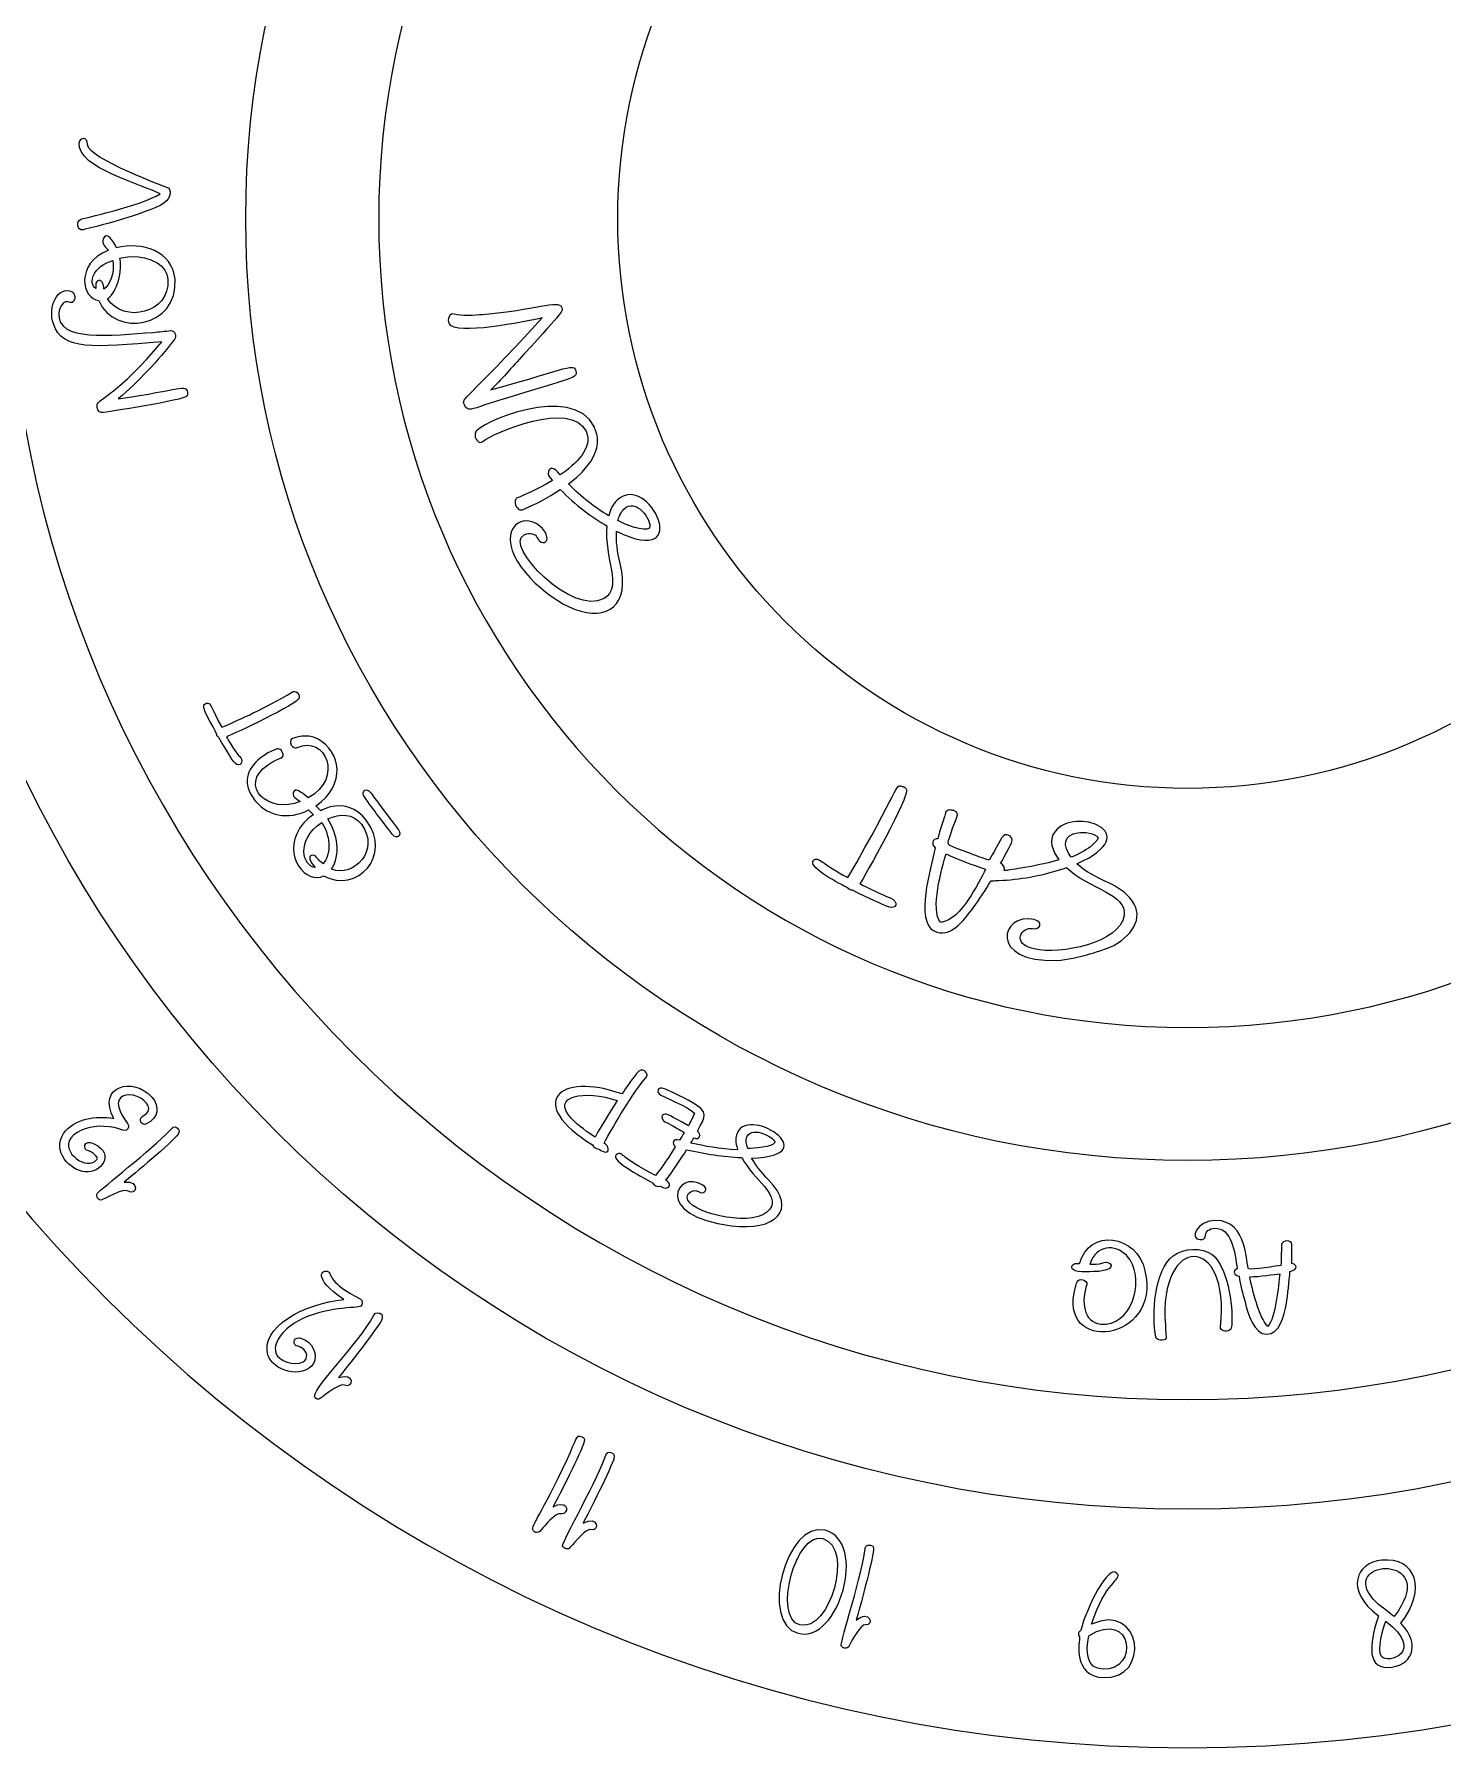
# Model space of a CAD drawing. Header units: inches. Extents: x 0.4 to 23.6, y -0.3 to 8.3.
# Drawn here: x 6.333 to 9.599, y 0.449 to 4.42 of the extents above; entities that cross this region are included whole.
import ezdxf

# ---------------------------------------------------------------- set-up
doc = ezdxf.new("R2010")
doc.units = ezdxf.units.IN
doc.header["$MEASUREMENT"] = 0
doc.layers.add('_U+0421_U+043B_U+043E_U+0439 1', color=7, linetype='Continuous')

msp = doc.modelspace()

# ---------------------------------------------------------------- linework, layer by layer
at = {"layer": '_U+0421_U+043B_U+043E_U+0439 1', "color": 1, "lineweight": 9, "true_color": 0xff0000}
for points in [[(9.0069, 0.4486), (7.0528, 0.4486), (5.4625, 2.0389), (5.4625, 3.9931), (5.4625, 5.9472), (7.0528, 7.5375), (9.0069, 7.5375), (10.9611, 7.5375), (12.5514, 5.9472), (12.5514, 3.9931), (12.5514, 2.0389), (10.9611, 0.4486), (9.0069, 0.4486)], [(9.0069, 6.9847), (7.3569, 6.9847), (6.0153, 5.6431), (6.0153, 3.9931), (6.0153, 2.3431), (7.3569, 1.0014), (9.0069, 1.0014), (10.6569, 1.0014), (11.9986, 2.3431), (11.9986, 3.9931), (11.9986, 5.6431), (10.6569, 6.9847), (9.0069, 6.9847)], [(9.0069, 1.2556), (7.4972, 1.2556), (6.2694, 2.4833), (6.2694, 3.9931), (6.2694, 5.5028), (7.4972, 6.7306), (9.0069, 6.7306), (10.5167, 6.7306), (11.7444, 5.5028), (11.7444, 3.9931), (11.7444, 2.4833), (10.5167, 1.2556), (9.0069, 1.2556)], [(9.0069, 6.1764), (7.8028, 6.1764), (6.8236, 5.1972), (6.8236, 3.9931), (6.8236, 2.7889), (7.8028, 1.8097), (9.0069, 1.8097), (10.2111, 1.8097), (11.1903, 2.7889), (11.1903, 3.9931), (11.1903, 5.1972), (10.2111, 6.1764), (9.0069, 6.1764)], [(9.0069, 2.1181), (7.9736, 2.1181), (7.1319, 2.9597), (7.1319, 3.9931), (7.1319, 5.0264), (7.9736, 5.8681), (9.0069, 5.8681), (10.0403, 5.8681), (10.8819, 5.0264), (10.8819, 3.9931), (10.8819, 2.9597), (10.0403, 2.1181), (9.0069, 2.1181)], [(9.0069, 5.3139), (8.2778, 5.3139), (7.6861, 4.7208), (7.6861, 3.9931), (7.6861, 3.2653), (8.2792, 2.6722), (9.0069, 2.6722), (9.7361, 2.6722), (10.3278, 3.2653), (10.3278, 3.9931), (10.3278, 4.7208), (9.7361, 5.3139), (9.0069, 5.3139)]]:
    msp.add_open_spline(points, degree=3, knots=[0, 0, 0, 0, 1, 1, 1, 2, 2, 2, 3, 3, 3, 4, 4, 4, 4], dxfattribs=at)
at = {"layer": '_U+0421_U+043B_U+043E_U+0439 1', "lineweight": 0}
for points, knots in [([(6.4556, 4.1653), (6.4569, 4.1819), (6.4403, 4.1847), (6.4375, 4.1681), (6.4319, 4.1097), (6.5889, 4.0708), (6.625, 4.05), (6.5847, 4.0236), (6.4403, 3.9917), (6.4417, 3.9917), (6.4292, 3.9875), (6.4347, 3.9639), (6.4444, 3.9667), (6.4486, 3.9667), (6.5764, 3.9986), (6.625, 4.0236), (6.65, 4.0361), (6.6528, 4.0556), (6.6444, 4.0639), (6.6403, 4.0653), (6.4597, 4.1319), (6.4556, 4.1653)], [0, 0, 0, 0, 1, 1, 1, 2, 2, 2, 3, 3, 3, 4, 4, 4, 5, 5, 5, 6, 6, 6, 7, 7, 7, 7]), ([(6.5056, 3.9194), (6.5, 3.9264), (6.4889, 3.9333), (6.4931, 3.9458), (6.5, 3.9639), (6.5167, 3.9431), (6.5236, 3.925), (6.5833, 3.9403), (6.6542, 3.9167), (6.6597, 3.8528), (6.6681, 3.7389), (6.5181, 3.7167), (6.4833, 3.8028), (6.4444, 3.8056), (6.4264, 3.8889), (6.5056, 3.9194)], [0, 0, 0, 0, 1, 1, 1, 2, 2, 2, 3, 3, 3, 4, 4, 4, 5, 5, 5, 5]), ([(6.4764, 3.8306), (6.475, 3.8389), (6.475, 3.85), (6.4847, 3.85), (6.4944, 3.85), (6.4944, 3.8333), (6.4944, 3.8292), (6.5069, 3.8361), (6.5208, 3.8667), (6.5153, 3.8958), (6.4694, 3.8819), (6.4569, 3.8431), (6.4764, 3.8306)], [0, 0, 0, 0, 1, 1, 1, 2, 2, 2, 3, 3, 3, 4, 4, 4, 4]), ([(6.5028, 3.8069), (6.5403, 3.7486), (6.6486, 3.7736), (6.6431, 3.8514), (6.6417, 3.8681), (6.6333, 3.8806), (6.6181, 3.8903), (6.5806, 3.9139), (6.5333, 3.9014), (6.5319, 3.9014), (6.5389, 3.8597), (6.5194, 3.8167), (6.5028, 3.8069)], [0, 0, 0, 0, 1, 1, 1, 2, 2, 2, 3, 3, 3, 4, 4, 4, 4]), ([(6.5278, 3.575), (6.5764, 3.6167), (6.6194, 3.6625), (6.6583, 3.7125), (6.6639, 3.7194), (6.6597, 3.7333), (6.65, 3.7333), (6.6375, 3.7319), (6.6208, 3.7306), (6.6097, 3.7292), (6.5111, 3.7222), (6.3847, 3.7069), (6.3903, 3.7736), (6.3917, 3.7875), (6.4, 3.8056), (6.4167, 3.7986), (6.4292, 3.7958), (6.4306, 3.8181), (6.4208, 3.8236), (6.3875, 3.8375), (6.3639, 3.7889), (6.3778, 3.7486), (6.3986, 3.6861), (6.4694, 3.6944), (6.6292, 3.7069), (6.5278, 3.5861), (6.4819, 3.575), (6.4792, 3.5611), (6.4778, 3.5542), (6.4819, 3.5431), (6.4889, 3.5431), (6.4972, 3.5431), (6.6833, 3.5722), (6.6875, 3.5819), (6.6889, 3.5847), (6.6889, 3.5875), (6.6889, 3.5903), (6.6833, 3.6097), (6.6778, 3.5972), (6.5278, 3.575)], [0, 0, 0, 0, 1, 1, 1, 2, 2, 2, 3, 3, 3, 4, 4, 4, 5, 5, 5, 6, 6, 6, 7, 7, 7, 8, 8, 8, 9, 9, 9, 10, 10, 10, 11, 11, 11, 12, 12, 12, 13, 13, 13, 13]), ([(7.5889, 3.6389), (7.5833, 3.6583), (7.5806, 3.6486), (7.3917, 3.5958), (7.4153, 3.6194), (7.4389, 3.6458), (7.4694, 3.6792), (7.5625, 3.7819), (7.5597, 3.7778), (7.5556, 3.7875), (7.55, 3.8056), (7.4944, 3.7806), (7.3722, 3.7708), (7.3569, 3.7694), (7.3222, 3.7667), (7.3069, 3.7722), (7.2972, 3.7764), (7.2903, 3.7597), (7.2958, 3.7486), (7.3083, 3.7208), (7.4708, 3.7542), (7.5111, 3.7625), (7.3264, 3.5611), (7.3236, 3.5792), (7.3306, 3.5611), (7.3375, 3.5444), (7.3486, 3.5514), (7.3778, 3.5611), (7.5736, 3.6236), (7.5944, 3.6208), (7.5889, 3.6389)], [0, 0, 0, 0, 1, 1, 1, 2, 2, 2, 3, 3, 3, 4, 4, 4, 5, 5, 5, 6, 6, 6, 7, 7, 7, 8, 8, 8, 9, 9, 9, 10, 10, 10, 10]), ([(7.6542, 3.1125), (7.6986, 3.1389), (7.6528, 3.2056), (7.6611, 3.2806), (7.625, 3.3014), (7.5875, 3.3292), (7.5528, 3.3653), (7.5222, 3.3444), (7.4972, 3.3319), (7.4653, 3.3181), (7.4583, 3.3153), (7.4458, 3.325), (7.4486, 3.3389), (7.4514, 3.3514), (7.4514, 3.3375), (7.5347, 3.3861), (7.525, 3.3958), (7.525, 3.3986), (7.525, 3.4014), (7.525, 3.4083), (7.5278, 3.4153), (7.5347, 3.4139), (7.5417, 3.4125), (7.5431, 3.4097), (7.5528, 3.3986), (7.5875, 3.4236), (7.6306, 3.4611), (7.6125, 3.5), (7.5778, 3.5736), (7.3972, 3.4958), (7.3736, 3.4764), (7.3639, 3.4681), (7.3528, 3.4833), (7.3556, 3.4958), (7.3597, 3.5194), (7.5819, 3.6139), (7.6319, 3.5097), (7.6306, 3.5056), (7.6722, 3.4542), (7.5722, 3.3778), (7.6014, 3.3472), (7.6347, 3.3222), (7.6653, 3.3042), (7.6694, 3.3181), (7.6736, 3.3306), (7.6847, 3.3403), (7.7569, 3.4083), (7.8667, 3.1792), (7.6833, 3.2681), (7.6819, 3.2458), (7.6847, 3.2208), (7.6917, 3.1931), (7.7153, 3.0958), (7.6625, 3.0597), (7.5861, 3.0875), (7.5208, 3.1125), (7.4264, 3.1986), (7.4375, 3.2597), (7.4417, 3.2847), (7.4625, 3.2944), (7.4806, 3.2917), (7.5069, 3.2875), (7.5236, 3.2639), (7.5222, 3.25), (7.5208, 3.2417), (7.5139, 3.2403), (7.5083, 3.2431), (7.4986, 3.2472), (7.5014, 3.2597), (7.4875, 3.2625), (7.4819, 3.2639), (7.4764, 3.2639), (7.4694, 3.2597), (7.4194, 3.2375), (7.5806, 3.0694), (7.6542, 3.1125)], [0, 0, 0, 0, 1, 1, 1, 2, 2, 2, 3, 3, 3, 4, 4, 4, 5, 5, 5, 6, 6, 6, 7, 7, 7, 8, 8, 8, 9, 9, 9, 10, 10, 10, 11, 11, 11, 12, 12, 12, 13, 13, 13, 14, 14, 14, 15, 15, 15, 16, 16, 16, 17, 17, 17, 18, 18, 18, 19, 19, 19, 20, 20, 20, 21, 21, 21, 22, 22, 22, 23, 23, 23, 24, 24, 24, 25, 25, 25, 25]), ([(7.6861, 3.2931), (7.7042, 3.2833), (7.7472, 3.2667), (7.7597, 3.275), (7.7667, 3.2944), (7.7278, 3.3472), (7.7, 3.3194), (7.6931, 3.3125), (7.6875, 3.2986), (7.6861, 3.2931)], [0, 0, 0, 0, 1, 1, 1, 2, 2, 2, 3, 3, 3, 3]), ([(6.7792, 2.7917), (6.7958, 2.7986), (6.9458, 2.8681), (6.9472, 2.8819), (6.9486, 2.8917), (6.9389, 2.9), (6.9319, 2.8958), (6.8639, 2.8556), (6.8125, 2.8333), (6.7681, 2.8139), (6.7431, 2.8583), (6.7444, 2.8722), (6.7319, 2.8694), (6.7111, 2.8667), (6.7528, 2.8125), (6.7556, 2.7986), (6.7569, 2.7944), (6.7597, 2.7917), (6.7611, 2.7903), (6.7806, 2.7569), (6.7958, 2.7306), (6.8028, 2.7278), (6.8153, 2.7222), (6.8181, 2.7403), (6.8097, 2.7458), (6.8028, 2.75), (6.7833, 2.7833), (6.7792, 2.7917)], [0, 0, 0, 0, 1, 1, 1, 2, 2, 2, 3, 3, 3, 4, 4, 4, 5, 5, 5, 6, 6, 6, 7, 7, 7, 8, 8, 8, 9, 9, 9, 9]), ([(6.8389, 2.6528), (6.8153, 2.6889), (6.8278, 2.7222), (6.8639, 2.7472), (6.8792, 2.7583), (6.8944, 2.7625), (6.8958, 2.7639), (6.9, 2.7653), (6.9069, 2.7611), (6.9083, 2.7569), (6.9167, 2.7403), (6.9028, 2.7458), (6.8764, 2.7278), (6.8028, 2.6778), (6.8778, 2.6111), (6.95, 2.6417), (6.9417, 2.6486), (6.9375, 2.6486), (6.9347, 2.6542), (6.9319, 2.6597), (6.9333, 2.6667), (6.9389, 2.6681), (6.9444, 2.6694), (6.9556, 2.6611), (6.9681, 2.65), (7.0528, 2.6958), (7.0069, 2.7972), (6.9431, 2.7667), (6.9389, 2.7639), (6.9319, 2.7681), (6.9292, 2.7722), (6.925, 2.7792), (6.9278, 2.7861), (6.9319, 2.7875), (6.9389, 2.7889), (6.9625, 2.8014), (6.9917, 2.7861), (7.0431, 2.7583), (7.0583, 2.6806), (6.9861, 2.6319), (7.0028, 2.6139), (6.9931, 2.6222), (7.0194, 2.6292), (7.0472, 2.6361), (7.0806, 2.6292), (7.1028, 2.5986), (7.1653, 2.5153), (7.0806, 2.4278), (7.0042, 2.4694), (6.9653, 2.4486), (6.9069, 2.5153), (6.9486, 2.5792), (6.9625, 2.6014), (6.9792, 2.6097), (6.9806, 2.6111), (6.9778, 2.6139), (6.9736, 2.6181), (6.9694, 2.6222), (6.9236, 2.5986), (6.8694, 2.6056), (6.8389, 2.6528)], [0, 0, 0, 0, 1, 1, 1, 2, 2, 2, 3, 3, 3, 4, 4, 4, 5, 5, 5, 6, 6, 6, 7, 7, 7, 8, 8, 8, 9, 9, 9, 10, 10, 10, 11, 11, 11, 12, 12, 12, 13, 13, 13, 14, 14, 14, 15, 15, 15, 16, 16, 16, 17, 17, 17, 18, 18, 18, 19, 19, 19, 20, 20, 20, 20]), ([(7.1056, 2.6681), (7.0972, 2.6708), (7.0917, 2.6611), (7.0986, 2.6528), (7.1236, 2.6167), (7.1375, 2.6), (7.1639, 2.5653), (7.1736, 2.5528), (7.1875, 2.5639), (7.1778, 2.5764), (7.1097, 2.6639), (7.1139, 2.6653), (7.1056, 2.6681)], [0, 0, 0, 0, 1, 1, 1, 2, 2, 2, 3, 3, 3, 4, 4, 4, 4]), ([(8.3556, 2.6694), (8.3542, 2.6722), (8.3514, 2.675), (8.3486, 2.6764), (8.3486, 2.6764), (8.3472, 2.675), (8.3472, 2.675), (8.3472, 2.675), (8.3472, 2.6764), (8.3472, 2.6764), (8.3278, 2.6847), (8.3417, 2.675), (8.2194, 2.4653), (8.1597, 2.4972), (8.1514, 2.5153), (8.1403, 2.5056), (8.125, 2.4917), (8.1889, 2.4569), (8.2167, 2.4431), (8.2208, 2.4389), (8.2264, 2.4361), (8.2306, 2.4361), (8.2653, 2.4181), (8.3028, 2.4014), (8.3153, 2.3972), (8.3208, 2.3958), (8.3292, 2.3958), (8.3306, 2.4014), (8.3333, 2.4083), (8.3264, 2.4139), (8.3194, 2.4181), (8.3167, 2.4194), (8.3153, 2.4194), (8.3153, 2.4194), (8.3014, 2.425), (8.2653, 2.4417), (8.2472, 2.4514), (8.2569, 2.4639), (8.3625, 2.6542), (8.3556, 2.6694)], [0, 0, 0, 0, 1, 1, 1, 2, 2, 2, 3, 3, 3, 4, 4, 4, 5, 5, 5, 6, 6, 6, 7, 7, 7, 8, 8, 8, 9, 9, 9, 10, 10, 10, 11, 11, 11, 12, 12, 12, 13, 13, 13, 13]), ([(8.8361, 2.3083), (8.8181, 2.2986), (8.75, 2.2764), (8.7042, 2.2736), (8.5444, 2.2667), (8.5736, 2.3861), (8.6514, 2.3681), (8.6736, 2.3625), (8.6653, 2.3431), (8.6472, 2.3472), (8.6236, 2.3528), (8.5958, 2.3125), (8.6514, 2.3), (8.7111, 2.2861), (8.8514, 2.3139), (8.8597, 2.3778), (8.8667, 2.4292), (8.7819, 2.4361), (8.7264, 2.4889), (8.6847, 2.4736), (8.6375, 2.4639), (8.5875, 2.4597), (8.5792, 2.4597), (8.5583, 2.4583), (8.5583, 2.4583), (8.5583, 2.4583), (8.5556, 2.4583), (8.5514, 2.4583), (8.5389, 2.4375), (8.5222, 2.4111), (8.5125, 2.3986), (8.4861, 2.3625), (8.4556, 2.3236), (8.4194, 2.3417), (8.375, 2.3639), (8.4111, 2.4861), (8.4222, 2.5347), (8.4111, 2.5431), (8.4167, 2.5556), (8.4278, 2.5556), (8.4403, 2.6028), (8.4444, 2.6056), (8.4458, 2.6153), (8.4458, 2.6181), (8.4514, 2.6222), (8.4556, 2.6222), (8.4597, 2.6222), (8.4625, 2.6208), (8.4653, 2.6208), (8.4819, 2.6139), (8.4694, 2.6056), (8.4583, 2.5667), (8.45, 2.5389), (8.4417, 2.5444), (8.4889, 2.5264), (8.5056, 2.5208), (8.525, 2.5125), (8.5472, 2.5056), (8.5528, 2.5167), (8.575, 2.5542), (8.5764, 2.5583), (8.5847, 2.5722), (8.6042, 2.5611), (8.6, 2.5486), (8.5986, 2.5444), (8.5764, 2.5028), (8.5736, 2.4986), (8.5806, 2.4958), (8.5847, 2.4875), (8.5819, 2.4819), (8.5819, 2.4819), (8.5875, 2.4819), (8.5875, 2.4819), (8.5875, 2.4819), (8.6722, 2.4944), (8.7083, 2.5069), (8.6944, 2.5278), (8.6833, 2.5514), (8.7, 2.5722), (8.7431, 2.6306), (8.9153, 2.5708), (8.75, 2.4972), (8.7972, 2.4569), (8.8403, 2.4556), (8.8722, 2.4194), (8.9097, 2.3792), (8.8833, 2.3347), (8.8361, 2.3083)], [0, 0, 0, 0, 1, 1, 1, 2, 2, 2, 3, 3, 3, 4, 4, 4, 5, 5, 5, 6, 6, 6, 7, 7, 7, 8, 8, 8, 9, 9, 9, 10, 10, 10, 11, 11, 11, 12, 12, 12, 13, 13, 13, 14, 14, 14, 15, 15, 15, 16, 16, 16, 17, 17, 17, 18, 18, 18, 19, 19, 19, 20, 20, 20, 21, 21, 21, 22, 22, 22, 23, 23, 23, 24, 24, 24, 25, 25, 25, 26, 26, 26, 27, 27, 27, 28, 28, 28, 29, 29, 29, 29]), ([(6.9847, 2.4889), (6.9625, 2.5125), (6.9736, 2.5194), (6.9819, 2.5167), (6.9889, 2.5139), (6.9889, 2.5083), (7.0028, 2.4972), (7.0194, 2.5153), (7.0236, 2.5556), (7, 2.5931), (6.9375, 2.5514), (6.9569, 2.4903), (6.9847, 2.4889)], [0, 0, 0, 0, 1, 1, 1, 2, 2, 2, 3, 3, 3, 4, 4, 4, 4]), ([(7.0139, 2.6014), (7.0361, 2.5667), (7.0444, 2.5181), (7.0222, 2.4847), (7.075, 2.4653), (7.1361, 2.5292), (7.0917, 2.5889), (7.0722, 2.6139), (7.0431, 2.6153), (7.0139, 2.6014)], [0, 0, 0, 0, 1, 1, 1, 2, 2, 2, 3, 3, 3, 3]), ([(8.7375, 2.5125), (8.7597, 2.5222), (8.7764, 2.5319), (8.7861, 2.5403), (8.7972, 2.5514), (8.8, 2.5556), (8.8, 2.5583), (8.7931, 2.5681), (8.7667, 2.5722), (8.7528, 2.5694), (8.7194, 2.5653), (8.7167, 2.5389), (8.7375, 2.5125)], [0, 0, 0, 0, 1, 1, 1, 2, 2, 2, 3, 3, 3, 4, 4, 4, 4]), ([(8.5389, 2.4847), (8.5069, 2.4958), (8.4722, 2.5083), (8.4472, 2.5208), (8.4375, 2.4875), (8.4097, 2.3903), (8.4347, 2.3611), (8.4847, 2.3694), (8.5208, 2.4528), (8.5389, 2.4847)], [0, 0, 0, 0, 1, 1, 1, 2, 2, 2, 3, 3, 3, 3]), ([(6.4722, 1.8486), (6.4472, 1.8611), (6.4444, 1.8333), (6.4597, 1.8319), (6.4667, 1.8292), (6.4694, 1.8278), (6.4792, 1.8167), (6.4806, 1.8153), (6.4806, 1.8139), (6.4792, 1.8125), (6.4556, 1.7833), (6.3944, 1.8292), (6.4181, 1.8611), (6.4333, 1.8819), (6.4667, 1.8903), (6.4944, 1.8889), (6.5333, 1.8875), (6.5417, 1.8722), (6.55, 1.8833), (6.5583, 1.8944), (6.5389, 1.9), (6.5292, 1.9333), (6.5222, 1.9583), (6.5472, 1.9681), (6.5722, 1.9583), (6.5944, 1.9486), (6.6125, 1.925), (6.5847, 1.9125), (6.5722, 1.9056), (6.5833, 1.8889), (6.5931, 1.8944), (6.6222, 1.9083), (6.625, 1.9347), (6.6056, 1.9569), (6.5639, 2.0042), (6.4764, 1.9833), (6.5181, 1.9069), (6.4778, 1.9153), (6.4236, 1.9056), (6.4014, 1.8722), (6.3736, 1.8319), (6.4167, 1.7861), (6.4514, 1.7833), (6.4875, 1.7792), (6.5222, 1.8236), (6.4722, 1.8486)], [0, 0, 0, 0, 1, 1, 1, 2, 2, 2, 3, 3, 3, 4, 4, 4, 5, 5, 5, 6, 6, 6, 7, 7, 7, 8, 8, 8, 9, 9, 9, 10, 10, 10, 11, 11, 11, 12, 12, 12, 13, 13, 13, 14, 14, 14, 15, 15, 15, 15]), ([(7.7514, 2.0014), (7.7236, 1.9722), (7.675, 1.8875), (7.6542, 1.85), (7.6667, 1.8431), (7.6667, 1.8292), (7.6583, 1.8292), (7.6528, 1.8292), (7.6486, 1.8319), (7.6431, 1.8361), (7.6361, 1.8347), (7.6292, 1.8417), (7.6278, 1.8458), (7.4708, 1.9417), (7.5486, 2.0167), (7.6958, 1.9639), (7.7056, 1.9792), (7.7222, 2.0028), (7.7347, 2.0167), (7.7403, 2.0222), (7.7486, 2.0181), (7.75, 2.0153), (7.7542, 2.0111), (7.7556, 2.0056), (7.7514, 2.0014)], [0, 0, 0, 0, 1, 1, 1, 2, 2, 2, 3, 3, 3, 4, 4, 4, 5, 5, 5, 6, 6, 6, 7, 7, 7, 8, 8, 8, 8]), ([(7.6847, 1.9486), (7.6111, 1.9736), (7.5278, 1.9611), (7.5792, 1.9069), (7.5931, 1.8917), (7.6194, 1.8722), (7.6333, 1.8639), (7.6347, 1.8667), (7.6667, 1.9208), (7.6847, 1.9486)], [0, 0, 0, 0, 1, 1, 1, 2, 2, 2, 3, 3, 3, 3]), ([(7.95, 1.6583), (7.7653, 1.6806), (7.8222, 1.7903), (7.8833, 1.7528), (7.8986, 1.7431), (7.8861, 1.7292), (7.8736, 1.7375), (7.8611, 1.7458), (7.8417, 1.7333), (7.8486, 1.7181), (7.8639, 1.6847), (8.0083, 1.6528), (8.0389, 1.6972), (8.0625, 1.7306), (8.0028, 1.7625), (7.9736, 1.8167), (7.9292, 1.8181), (7.8889, 1.825), (7.8458, 1.8347), (7.8319, 1.8125), (7.8139, 1.7847), (7.7972, 1.7639), (7.8111, 1.7583), (7.8083, 1.7403), (7.7903, 1.7472), (7.7889, 1.7486), (7.7875, 1.7486), (7.7847, 1.75), (7.7778, 1.7472), (7.7694, 1.7528), (7.7667, 1.7583), (7.7403, 1.7722), (7.6583, 1.8153), (7.6861, 1.825), (7.6986, 1.8292), (7.6903, 1.8181), (7.7736, 1.775), (7.7833, 1.7875), (7.7972, 1.8056), (7.8194, 1.8417), (7.8111, 1.8486), (7.8125, 1.8611), (7.8292, 1.8569), (7.8333, 1.8625), (7.8375, 1.8694), (7.8403, 1.875), (7.8306, 1.8806), (7.8181, 1.8875), (7.8056, 1.8944), (7.7958, 1.9), (7.7931, 1.8986), (7.7903, 1.9042), (7.7875, 1.9083), (7.7875, 1.9153), (7.7931, 1.9167), (7.8, 1.9194), (7.8069, 1.9139), (7.85, 1.8903), (7.8542, 1.8986), (7.8597, 1.9097), (7.8639, 1.9194), (7.8528, 1.9333), (7.7847, 1.9597), (7.7819, 1.9639), (7.775, 1.9722), (7.7819, 1.9806), (7.7917, 1.9764), (7.8014, 1.9736), (7.8347, 1.9583), (7.8583, 1.9444), (7.8972, 1.9222), (7.8903, 1.9125), (7.8708, 1.8778), (7.8819, 1.8708), (7.875, 1.8556), (7.8625, 1.8625), (7.8597, 1.8583), (7.8583, 1.8556), (7.8556, 1.85), (7.8875, 1.8431), (7.9222, 1.8361), (7.9639, 1.8347), (7.9639, 1.8375), (7.9569, 1.8528), (7.9611, 1.8681), (7.9806, 1.9444), (8.1764, 1.8194), (7.9958, 1.8153), (8.0056, 1.8), (8.0181, 1.7833), (8.0347, 1.7653), (8.1056, 1.6944), (8.05, 1.6458), (7.95, 1.6583)], [0, 0, 0, 0, 1, 1, 1, 2, 2, 2, 3, 3, 3, 4, 4, 4, 5, 5, 5, 6, 6, 6, 7, 7, 7, 8, 8, 8, 9, 9, 9, 10, 10, 10, 11, 11, 11, 12, 12, 12, 13, 13, 13, 14, 14, 14, 15, 15, 15, 16, 16, 16, 17, 17, 17, 18, 18, 18, 19, 19, 19, 20, 20, 20, 21, 21, 21, 22, 22, 22, 23, 23, 23, 24, 24, 24, 25, 25, 25, 26, 26, 26, 27, 27, 27, 28, 28, 28, 29, 29, 29, 30, 30, 30, 31, 31, 31, 31]), ([(6.6514, 1.8833), (6.6264, 1.8542), (6.5042, 1.7556), (6.4819, 1.7361), (6.475, 1.7306), (6.4792, 1.7181), (6.4875, 1.7181), (6.4944, 1.7181), (6.5403, 1.7472), (6.5514, 1.7389), (6.5681, 1.725), (6.5819, 1.7639), (6.5417, 1.7597), (6.5625, 1.7764), (6.6514, 1.85), (6.6667, 1.8708), (6.6708, 1.8764), (6.6694, 1.8806), (6.6653, 1.8847), (6.6639, 1.8861), (6.6569, 1.8917), (6.6514, 1.8833)], [0, 0, 0, 0, 1, 1, 1, 2, 2, 2, 3, 3, 3, 4, 4, 4, 5, 5, 5, 6, 6, 6, 7, 7, 7, 7]), ([(7.9875, 1.8375), (8, 1.8375), (8.0458, 1.8403), (8.05, 1.8514), (8.05, 1.8514), (8.05, 1.8514), (8.05, 1.8514), (8.05, 1.8528), (8.0514, 1.8542), (8.0431, 1.8611), (8.0097, 1.8861), (7.9708, 1.8792), (7.9875, 1.8375)], [0, 0, 0, 0, 1, 1, 1, 2, 2, 2, 3, 3, 3, 4, 4, 4, 4]), ([(9.2444, 1.5528), (9.2431, 1.5319), (9.2389, 1.4958), (9.2361, 1.4792), (9.2306, 1.4486), (9.2208, 1.4069), (9.1903, 1.4069), (9.1611, 1.4069), (9.1472, 1.4542), (9.1403, 1.4819), (9.1347, 1.5028), (9.1292, 1.5208), (9.1264, 1.5417), (9.1097, 1.5458), (9.1139, 1.5569), (9.1222, 1.5583), (9.1167, 1.5972), (9.1097, 1.6542), (9.0694, 1.6528), (9.0639, 1.6528), (9.0583, 1.65), (9.0542, 1.6472), (9.0431, 1.6375), (9.0542, 1.6264), (9.0361, 1.6264), (9.0111, 1.6264), (9.0278, 1.6708), (9.0722, 1.6708), (9.1472, 1.6708), (9.1417, 1.5681), (9.1486, 1.5583), (9.1528, 1.5556), (9.2181, 1.5653), (9.2236, 1.5667), (9.2236, 1.5778), (9.225, 1.6111), (9.225, 1.6139), (9.2264, 1.6264), (9.2486, 1.6264), (9.2486, 1.6153), (9.2486, 1.6139), (9.2486, 1.6069), (9.2486, 1.5708), (9.2583, 1.5708), (9.2667, 1.5569), (9.2444, 1.5528)], [0, 0, 0, 0, 1, 1, 1, 2, 2, 2, 3, 3, 3, 4, 4, 4, 5, 5, 5, 6, 6, 6, 7, 7, 7, 8, 8, 8, 9, 9, 9, 10, 10, 10, 11, 11, 11, 12, 12, 12, 13, 13, 13, 14, 14, 14, 15, 15, 15, 15]), ([(8.7569, 1.5708), (8.7514, 1.5708), (8.7472, 1.5722), (8.7431, 1.5694), (8.7389, 1.5667), (8.7361, 1.5611), (8.7417, 1.5569), (8.75, 1.5486), (8.7917, 1.5528), (8.8014, 1.5528), (8.85, 1.5569), (8.825, 1.5806), (8.8111, 1.5722), (8.8, 1.5694), (8.7903, 1.5694), (8.7806, 1.5694), (8.7819, 1.5736), (8.7833, 1.5778), (8.7875, 1.5847), (8.8083, 1.6194), (8.8542, 1.6111), (8.8736, 1.5792), (8.9083, 1.525), (8.875, 1.4236), (8.8056, 1.4306), (8.7653, 1.4347), (8.7597, 1.4847), (8.7736, 1.5222), (8.775, 1.5278), (8.7694, 1.5319), (8.7639, 1.5333), (8.75, 1.5361), (8.7486, 1.5236), (8.7472, 1.5167), (8.7028, 1.3583), (8.9472, 1.3875), (8.9083, 1.5542), (8.8903, 1.6389), (8.7778, 1.6528), (8.7569, 1.5708)], [0, 0, 0, 0, 1, 1, 1, 2, 2, 2, 3, 3, 3, 4, 4, 4, 5, 5, 5, 6, 6, 6, 7, 7, 7, 8, 8, 8, 9, 9, 9, 10, 10, 10, 11, 11, 11, 12, 12, 12, 13, 13, 13, 13]), ([(9.0639, 1.5917), (9.0389, 1.6083), (9, 1.6083), (8.9736, 1.5889), (8.9292, 1.5542), (8.9236, 1.4528), (8.9333, 1.4), (8.9347, 1.3931), (8.9528, 1.3903), (8.9569, 1.3972), (8.9583, 1.4), (8.9569, 1.3986), (8.9556, 1.4278), (8.9389, 1.6417), (9.1083, 1.6403), (9.0833, 1.4236), (9.0819, 1.4153), (9.0958, 1.4111), (9.1042, 1.4167), (9.1097, 1.4194), (9.1083, 1.4236), (9.1097, 1.4292), (9.1125, 1.475), (9.0986, 1.5667), (9.0639, 1.5917)], [0, 0, 0, 0, 1, 1, 1, 2, 2, 2, 3, 3, 3, 4, 4, 4, 5, 5, 5, 6, 6, 6, 7, 7, 7, 8, 8, 8, 8]), ([(6.9528, 1.3972), (6.9486, 1.3986), (6.9472, 1.3986), (6.9472, 1.3986), (6.9333, 1.4), (6.9319, 1.3806), (6.9444, 1.3792), (6.9472, 1.3778), (6.9486, 1.3792), (6.9542, 1.375), (6.9667, 1.3681), (6.9694, 1.35), (6.9569, 1.3431), (6.9361, 1.3319), (6.8986, 1.3458), (6.8931, 1.3639), (6.8861, 1.3917), (6.9167, 1.4222), (6.9444, 1.4375), (7.0069, 1.4722), (7.0833, 1.4667), (7.0903, 1.4722), (7.0944, 1.475), (7.0958, 1.4847), (7.0889, 1.4889), (7.0139, 1.5278), (7.025, 1.5431), (7.0153, 1.5514), (7.0014, 1.5611), (6.975, 1.5375), (7.0514, 1.4875), (6.9569, 1.4778), (6.8569, 1.4236), (6.875, 1.3583), (6.8861, 1.3236), (6.9542, 1.3014), (6.9806, 1.3389), (6.9917, 1.3597), (6.9792, 1.3889), (6.9528, 1.3972)], [0, 0, 0, 0, 1, 1, 1, 2, 2, 2, 3, 3, 3, 4, 4, 4, 5, 5, 5, 6, 6, 6, 7, 7, 7, 8, 8, 8, 9, 9, 9, 10, 10, 10, 11, 11, 11, 12, 12, 12, 13, 13, 13, 13]), ([(9.2208, 1.5472), (9.2111, 1.5458), (9.1722, 1.5403), (9.1514, 1.5403), (9.1569, 1.5111), (9.1722, 1.4458), (9.1931, 1.425), (9.2111, 1.4444), (9.2181, 1.5208), (9.2208, 1.5472)], [0, 0, 0, 0, 1, 1, 1, 2, 2, 2, 3, 3, 3, 3]), ([(7.1347, 1.4556), (7.1333, 1.4556), (7.125, 1.4597), (7.1208, 1.4514), (7.0819, 1.3792), (6.9694, 1.2736), (6.9847, 1.2597), (6.9917, 1.2514), (7, 1.2611), (7.0056, 1.2653), (7.0125, 1.2708), (7.0444, 1.2944), (7.0528, 1.2889), (7.0708, 1.2792), (7.0792, 1.3194), (7.0389, 1.3069), (7.0556, 1.3278), (7.1278, 1.4181), (7.1389, 1.4403), (7.1417, 1.4486), (7.1403, 1.4528), (7.1347, 1.4556)], [0, 0, 0, 0, 1, 1, 1, 2, 2, 2, 3, 3, 3, 4, 4, 4, 5, 5, 5, 6, 6, 6, 7, 7, 7, 7]), ([(7.5361, 1.0069), (7.5486, 1.0306), (7.6014, 1.1333), (7.6083, 1.1583), (7.6097, 1.1639), (7.6083, 1.1681), (7.6028, 1.1694), (7.5889, 1.1764), (7.5903, 1.1625), (7.5694, 1.1181), (7.5069, 0.9861), (7.4861, 0.9639), (7.4889, 0.9542), (7.4903, 0.95), (7.4944, 0.9472), (7.4986, 0.9472), (7.5056, 0.9472), (7.5069, 0.9528), (7.5125, 0.9583), (7.5208, 0.9681), (7.5361, 0.9847), (7.5472, 0.9903), (7.5486, 0.9917), (7.5556, 0.9889), (7.5611, 0.9917), (7.575, 0.9986), (7.5667, 1.0236), (7.5361, 1.0069)], [0, 0, 0, 0, 1, 1, 1, 2, 2, 2, 3, 3, 3, 4, 4, 4, 5, 5, 5, 6, 6, 6, 7, 7, 7, 8, 8, 8, 9, 9, 9, 9]), ([(7.6583, 1.1264), (7.6444, 1.0819), (7.5569, 0.925), (7.5583, 0.9167), (7.5611, 0.9097), (7.5708, 0.9056), (7.5764, 0.9139), (7.5861, 0.925), (7.6125, 0.9569), (7.6236, 0.9542), (7.6444, 0.9486), (7.6417, 0.9889), (7.6056, 0.9694), (7.6181, 0.9931), (7.6708, 1.0958), (7.6778, 1.1208), (7.6806, 1.1333), (7.6611, 1.1389), (7.6583, 1.1264)], [0, 0, 0, 0, 1, 1, 1, 2, 2, 2, 3, 3, 3, 4, 4, 4, 5, 5, 5, 6, 6, 6, 6]), ([(8.1042, 0.7139), (8.0139, 0.7375), (8.0764, 0.975), (8.1667, 0.9528), (8.2667, 0.9264), (8.1986, 0.6889), (8.1042, 0.7139)], [0, 0, 0, 0, 1, 1, 1, 2, 2, 2, 2]), ([(8.1611, 0.9333), (8.0986, 0.95), (8.0444, 0.75), (8.1083, 0.7333), (8.1778, 0.7153), (8.2347, 0.9139), (8.1611, 0.9333)], [0, 0, 0, 0, 1, 1, 1, 2, 2, 2, 2]), ([(8.2722, 0.9181), (8.2708, 0.9181), (8.2681, 0.9194), (8.2625, 0.9167), (8.2597, 0.9153), (8.2597, 0.9125), (8.2597, 0.9097), (8.2556, 0.8625), (8.2014, 0.6917), (8.2042, 0.6847), (8.2083, 0.6778), (8.2181, 0.6764), (8.2222, 0.6847), (8.2292, 0.6986), (8.2514, 0.7361), (8.2597, 0.7333), (8.2819, 0.7319), (8.2694, 0.7708), (8.2389, 0.7444), (8.2458, 0.7694), (8.2764, 0.8806), (8.2792, 0.9069), (8.2806, 0.9167), (8.275, 0.9167), (8.2722, 0.9181)], [0, 0, 0, 0, 1, 1, 1, 2, 2, 2, 3, 3, 3, 4, 4, 4, 5, 5, 5, 6, 6, 6, 7, 7, 7, 8, 8, 8, 8]), ([(8.8097, 0.6111), (8.7847, 0.6125), (8.7681, 0.625), (8.7597, 0.6472), (8.7514, 0.6694), (8.7556, 0.6903), (8.7569, 0.7056), (8.7542, 0.7083), (8.7542, 0.7111), (8.7542, 0.7139), (8.7556, 0.7194), (8.7583, 0.7194), (8.7597, 0.7208), (8.7722, 0.7736), (8.825, 0.8764), (8.8431, 0.8528), (8.8569, 0.8375), (8.8153, 0.8347), (8.7847, 0.7347), (8.9, 0.7889), (8.925, 0.6056), (8.8097, 0.6111)], [0, 0, 0, 0, 1, 1, 1, 2, 2, 2, 3, 3, 3, 4, 4, 4, 5, 5, 5, 6, 6, 6, 7, 7, 7, 7]), ([(9.5014, 0.7375), (9.5514, 0.6847), (9.525, 0.6361), (9.4708, 0.6347), (9.4181, 0.6333), (9.4319, 0.7042), (9.45, 0.7542), (9.3681, 0.8153), (9.4, 0.8778), (9.4569, 0.8833), (9.5361, 0.8903), (9.5639, 0.8167), (9.5014, 0.7375)], [0, 0, 0, 0, 1, 1, 1, 2, 2, 2, 3, 3, 3, 4, 4, 4, 4]), ([(9.4264, 0.8083), (9.4389, 0.7861), (9.4625, 0.7708), (9.4681, 0.7667), (9.4681, 0.7667), (9.4681, 0.7667), (9.4681, 0.7667), (9.4736, 0.7625), (9.4806, 0.7569), (9.4861, 0.7528), (9.5917, 0.8917), (9.3819, 0.8889), (9.4264, 0.8083)], [0, 0, 0, 0, 1, 1, 1, 2, 2, 2, 3, 3, 3, 4, 4, 4, 4]), ([(8.7778, 0.7083), (8.7708, 0.6708), (8.7722, 0.6319), (8.8111, 0.6306), (8.8944, 0.6264), (8.8819, 0.7708), (8.7778, 0.7083)], [0, 0, 0, 0, 1, 1, 1, 2, 2, 2, 2]), ([(9.4667, 0.7417), (9.4597, 0.7236), (9.4458, 0.6764), (9.4569, 0.6597), (9.4708, 0.6417), (9.5597, 0.6708), (9.4667, 0.7417)], [0, 0, 0, 0, 1, 1, 1, 2, 2, 2, 2])]:
    msp.add_open_spline(points, degree=3, knots=knots, dxfattribs=at)

doc.saveas('drawing.dxf')
